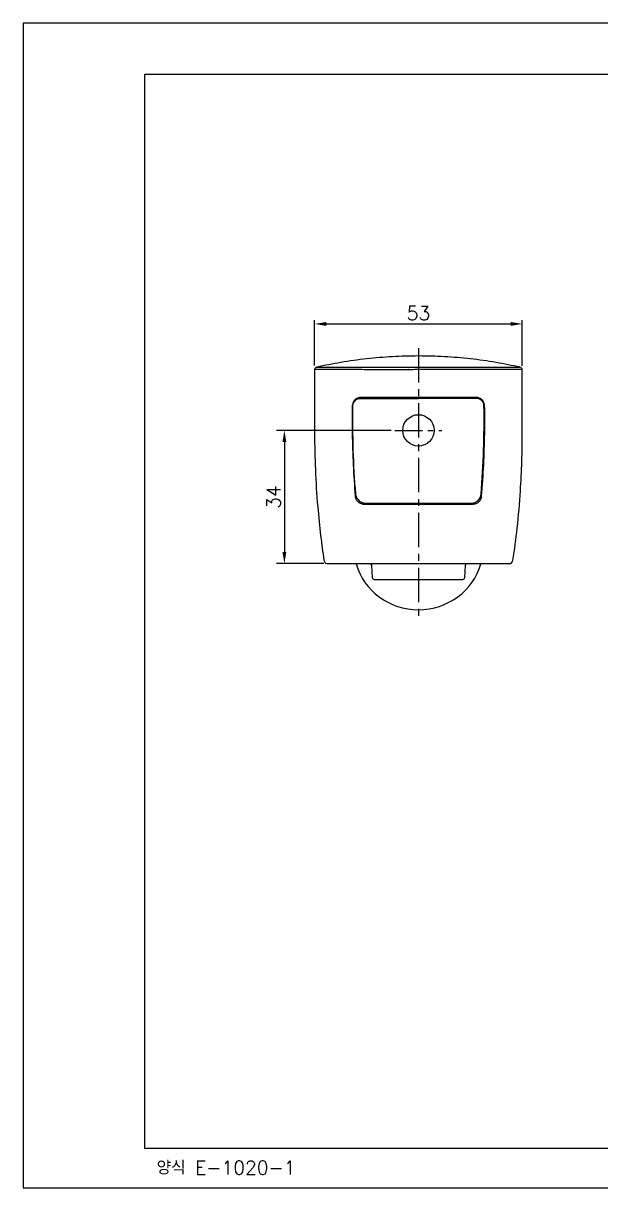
# Model space of a CAD drawing. Extents: x 41752 to 42172, y 12942 to 13239.
# Drawn here: x 41752 to 41899.3, y 12942.3 to 13239.3 of the extents above; entities that cross this region are included whole.
import ezdxf

# ---------------------------------------------------------------- set-up
doc = ezdxf.new("R2010")
doc.units = 0
doc.header["$LTSCALE"] = 7
doc.header["$MEASUREMENT"] = 0
doc.linetypes.add('CENTER', pattern=[2, 1.25, -0.25, 0.25, -0.25])
doc.layers.get('0').update_dxf_attribs({"color": 2, "linetype": 'CONTINUOUS'})
for name, color, linetype in [('1', 1, 'CENTER'), ('53', 7, 'CONTINUOUS'), ('D', 2, 'CONTINUOUS'), ('DIM', 2, 'CONTINUOUS'), ('DWG', 7, 'CONTINUOUS'), ('TXT', 4, 'CONTINUOUS')]:
    doc.layers.add(name, color=color, linetype=linetype)
doc.styles.add('GHS', font='romans', dxfattribs={"bigfont": 'ghs'})

# ---------------------------------------------------------------- blocks, each defined once
blk = doc.blocks.new('BORDER')
for p, q in [((1, 1), (0, 1)), ((0, 1), (0, 0)), ((0, 0), (1, 0))]:
    blk.add_line(p, q)

msp = doc.modelspace()

# ---------------------------------------------------------------- linework, layer by layer
at = {"layer": '1'}
msp.add_line((41852.79, 13156.43), (41852.79, 13087.72), dxfattribs=at)
at = {"layer": '1', "ltscale": 0.8}
msp.add_line((41846.79, 13135.46), (41858.79, 13135.46), dxfattribs=at)
at = {"layer": '1', "color": 7, "linetype": 'Continuous'}
msp.add_circle((41852.79, 13135.46), 4, dxfattribs=at)
at = {"layer": '53', "color": 7, "linetype": 'Continuous'}
for p, q in [((41867.48, 13143.86), (41838.11, 13143.86)), ((41835.89, 13135.46), (41836.04, 13135.46)), ((41838.86, 13116.66), (41866.73, 13116.66)), ((41829.67, 13101.46), (41875.91, 13101.46)), ((41840.82, 13100.98), (41840.98, 13097.93)), ((41864.61, 13097.93), (41864.77, 13100.98)), ((41841.48, 13097.46), (41864.11, 13097.46))]:
    msp.add_line(p, q, dxfattribs=at)
for centre, radius, start, end in [((41829.67, 13102.46), 1, 188.5967, 270), ((41875.91, 13102.46), 1, 270, 351.3951), ((41841.48, 13097.96), 0.5, 183, 270), ((41864.11, 13097.96), 0.5, 270, 357)]:
    msp.add_arc(centre, radius, start, end, dxfattribs=at)
at = {"layer": '53', "color": 7, "linetype": 'Continuous', "extrusion": (0, 0, -1)}
for centre, start, end in [((-41840.32, 13100.96), 90, 177), ((-41865.27, 13100.96), 3, 90)]:
    msp.add_arc(centre, 0.5, start, end, dxfattribs=at)
at = {"layer": '53', "color": 7, "linetype": 'Continuous'}
msp.add_ellipse((41852.79, 13105.65), major_axis=(-16.5, 0), ratio=0.965926, start_param=0.266348, end_param=2.875245, dxfattribs=at)
for points, knots in [([(41878.78, 13151.55), (41876.73, 13152.01), (41872.5, 13152.84), (41866.03, 13153.75), (41859.43, 13154.3), (41852.8, 13154.49), (41846.17, 13154.3), (41839.56, 13153.75), (41833.12, 13152.85), (41828.9, 13152.02), (41826.87, 13151.56)], [0, 0, 0, 0, 0.1206, 0.247262, 0.373885, 0.50049, 0.627092, 0.753716, 0.880382, 1, 1, 1, 1]), ([(41826.75, 13151.52), (41826.68, 13151.53), (41826.58, 13151.46), (41826.36, 13151.24), (41826.32, 13151.08), (41826.3, 13151)], [0, 0, 0, 0, 0.545738, 0.806954, 1, 1, 1, 1]), ([(41826.86, 13151.56), (41826.88, 13151.56), (41827.05, 13151.58), (41827.77, 13151.56), (41829.87, 13151.57), (41833.13, 13151.56), (41836.75, 13151.56), (41840, 13151.56), (41842.47, 13151.56), (41844.33, 13151.56), (41845.76, 13151.56), (41846.85, 13151.56), (41847.69, 13151.57), (41848.33, 13151.56), (41848.82, 13151.56), (41849.19, 13151.56), (41849.46, 13151.56), (41849.66, 13151.57), (41849.82, 13151.56), (41849.94, 13151.55), (41850.09, 13151.54), (41850.28, 13151.53), (41850.52, 13151.54), (41850.85, 13151.55), (41851.29, 13151.59), (41851.83, 13151.61), (41852.31, 13151.62), (41852.63, 13151.59), (41852.74, 13151.58), (41852.79, 13151.57)], [0, 0, 0, 0, 0.019219, 0.14217, 0.28702, 0.43456, 0.569856, 0.663976, 0.731042, 0.780397, 0.817471, 0.845605, 0.86712, 0.883547, 0.896179, 0.905493, 0.912196, 0.917019, 0.920591, 0.924631, 0.928837, 0.933147, 0.939216, 0.947499, 0.958874, 0.974246, 0.989511, 0.994758, 1, 1, 1, 1]), ([(41852.79, 13151.57), (41852.94, 13151.59), (41853.22, 13151.62), (41853.98, 13151.61), (41854.74, 13151.54), (41855.6, 13151.53), (41856.27, 13151.58), (41857.07, 13151.56), (41857.95, 13151.57), (41858.89, 13151.56), (41860.36, 13151.56), (41862.54, 13151.56), (41865.69, 13151.56), (41869.56, 13151.56), (41873.07, 13151.56), (41875.82, 13151.57), (41877.73, 13151.56), (41878.53, 13151.58), (41878.73, 13151.56), (41878.75, 13151.56)], [0, 0, 0, 0, 0.012219, 0.024516, 0.056592, 0.072918, 0.089321, 0.111308, 0.133266, 0.159018, 0.184771, 0.24944, 0.334907, 0.449373, 0.603644, 0.715839, 0.827991, 0.971244, 1, 1, 1, 1]), ([(41879.3, 13150.92), (41879.29, 13151.02), (41879.25, 13151.2), (41879.05, 13151.43), (41878.95, 13151.5), (41878.88, 13151.48)], [0, 0, 0, 0, 0.233926, 0.473097, 1, 1, 1, 1]), ([(41826.3, 13150.99), (41826.3, 13151), (41826.34, 13151.06), (41826.93, 13151.06), (41828.99, 13151.05), (41832.22, 13151.05), (41836.43, 13151.04), (41840.6, 13151.01), (41844.21, 13151.01), (41846.71, 13151), (41848.94, 13151.01), (41850.86, 13151.02), (41852.15, 13151.03), (41852.79, 13151.03)], [0, 0, 0, 0, 0.017103, 0.156769, 0.29768, 0.438004, 0.578807, 0.718971, 0.789539, 0.860108, 0.906739, 0.953369, 1, 1, 1, 1]), ([(41879.29, 13150.93), (41879.29, 13150.94), (41879.26, 13150.99), (41878.67, 13150.98), (41876.61, 13150.94), (41873.39, 13150.98), (41869.17, 13150.97), (41864.99, 13150.97), (41861.38, 13150.98), (41858.88, 13150.99), (41856.65, 13151), (41854.73, 13151.01), (41853.44, 13151.02), (41852.79, 13151.03)], [0, 0, 0, 0, 0.019622, 0.15879, 0.299081, 0.43912, 0.579634, 0.71953, 0.789962, 0.860395, 0.90693, 0.953465, 1, 1, 1, 1]), ([(41838.11, 13143.86), (41837.86, 13143.86), (41837.61, 13143.81), (41837.37, 13143.73), (41837.15, 13143.65), (41836.93, 13143.53), (41836.74, 13143.38), (41836.55, 13143.23), (41836.38, 13143.04), (41836.24, 13142.82), (41836.15, 13142.67), (41836.06, 13142.49), (41836.01, 13142.3), (41835.95, 13142.11), (41835.91, 13141.9), (41835.91, 13141.69)], [0, 0, 0, 0, 0.24338, 0.24338, 0.24338, 0.472684, 0.472684, 0.472684, 0.694162, 0.694162, 0.694162, 0.848138, 0.848138, 0.848138, 1, 1, 1, 1]), ([(41836.09, 13141.67), (41836.09, 13141.71), (41836.09, 13141.75), (41836.09, 13141.79), (41836.11, 13142.01), (41836.16, 13142.23), (41836.24, 13142.42), (41836.32, 13142.61), (41836.43, 13142.79), (41836.56, 13142.94), (41836.73, 13143.15), (41836.95, 13143.31), (41837.19, 13143.43), (41837.4, 13143.53), (41837.64, 13143.6), (41837.88, 13143.61), (41837.92, 13143.62), (41837.96, 13143.62), (41838.01, 13143.62)], [0, 0, 0, 0, 0.037627, 0.037627, 0.037627, 0.23858, 0.23858, 0.23858, 0.434128, 0.434128, 0.434128, 0.70455, 0.70455, 0.70455, 0.95377, 0.95377, 0.95377, 1, 1, 1, 1]), ([(41838.01, 13143.62), (41838.71, 13143.62), (41840.12, 13143.62), (41842.41, 13143.62), (41844.84, 13143.62), (41847.4, 13143.62), (41850.07, 13143.62), (41851.88, 13143.62), (41852.79, 13143.62)], [0, 0, 0, 0, 0.158381, 0.31997, 0.485976, 0.654112, 0.824863, 1, 1, 1, 1]), ([(41869.68, 13141.69), (41869.68, 13141.8), (41869.67, 13141.9), (41869.65, 13142), (41869.62, 13142.2), (41869.56, 13142.4), (41869.48, 13142.57), (41869.39, 13142.78), (41869.26, 13142.97), (41869.12, 13143.12), (41868.9, 13143.37), (41868.64, 13143.55), (41868.37, 13143.67), (41868.09, 13143.79), (41867.79, 13143.86), (41867.48, 13143.86)], [0, 0, 0, 0, 0.075557, 0.075557, 0.075557, 0.225683, 0.225683, 0.225683, 0.413603, 0.413603, 0.413603, 0.703817, 0.703817, 0.703817, 1, 1, 1, 1]), ([(41869.5, 13141.67), (41869.5, 13141.71), (41869.5, 13141.75), (41869.5, 13141.79), (41869.48, 13142.01), (41869.43, 13142.23), (41869.35, 13142.42), (41869.27, 13142.61), (41869.16, 13142.79), (41869.03, 13142.94), (41868.86, 13143.15), (41868.64, 13143.31), (41868.4, 13143.43), (41868.19, 13143.53), (41867.95, 13143.6), (41867.71, 13143.61), (41867.67, 13143.62), (41867.62, 13143.62), (41867.58, 13143.62)], [0, 0, 0, 0, 0.037627, 0.037627, 0.037627, 0.23858, 0.23858, 0.23858, 0.434128, 0.434128, 0.434128, 0.70455, 0.70455, 0.70455, 0.95377, 0.95377, 0.95377, 1, 1, 1, 1]), ([(41836.8, 13119.2), (41836.5, 13122.93), (41836.29, 13126.68), (41836.05, 13134.17), (41836.02, 13137.92), (41836.09, 13141.67)], [0, 0, 0, 0, 0.5, 0.5, 1, 1, 1, 1]), ([(41868.79, 13119.2), (41869.09, 13122.93), (41869.3, 13126.68), (41869.54, 13134.17), (41869.57, 13137.92), (41869.5, 13141.67)], [0, 0, 0, 0, 0.5, 0.5, 1, 1, 1, 1]), ([(41826.3, 13134.64), (41826.3, 13131.58), (41826.42, 13125.35), (41826.98, 13116.64), (41827.75, 13108.92), (41828.37, 13104.38), (41828.68, 13102.31)], [0, 0, 0, 0, 0.2829581, 0.5761965, 0.8065115, 0.9999947, 0.9999947, 0.9999947, 0.9999947]), ([(41876.9, 13102.31), (41877.32, 13105.05), (41878.09, 13110.94), (41878.82, 13119.35), (41879.22, 13127.39), (41879.29, 13132.26), (41879.29, 13134.64)], [0.0000639, 0.0000639, 0.0000639, 0.0000639, 0.2563425, 0.5494867, 0.7798911, 1, 1, 1, 1]), ([(41836.67, 13118.68), (41836.67, 13118.65), (41836.67, 13118.62), (41836.68, 13118.59), (41836.7, 13118.41), (41836.75, 13118.23), (41836.81, 13118.07), (41836.83, 13118.03), (41836.84, 13117.98), (41836.86, 13117.94), (41836.96, 13117.74), (41837.08, 13117.56), (41837.21, 13117.4), (41837.43, 13117.16), (41837.68, 13116.98), (41837.95, 13116.85), (41838.24, 13116.72), (41838.55, 13116.66), (41838.86, 13116.66)], [0, 0, 0, 0, 0.022122, 0.022122, 0.022122, 0.164197, 0.164197, 0.164197, 0.202475, 0.202475, 0.202475, 0.386185, 0.386185, 0.386185, 0.682896, 0.682896, 0.682896, 1, 1, 1, 1]), ([(41837.14, 13118.17), (41837.13, 13118.19), (41837.11, 13118.22), (41837.1, 13118.24), (41836.99, 13118.44), (41836.9, 13118.66), (41836.85, 13118.89), (41836.83, 13118.99), (41836.81, 13119.09), (41836.8, 13119.2)], [0, 0, 0, 0, 0.074366, 0.074366, 0.074366, 0.715096, 0.715096, 0.715096, 1, 1, 1, 1]), ([(41866.5, 13116.92), (41866.63, 13116.92), (41866.91, 13116.94), (41867.35, 13117.09), (41867.81, 13117.37), (41868.22, 13117.77), (41868.51, 13118.24), (41868.68, 13118.59), (41868.71, 13118.79), (41868.72, 13118.81)], [0, 0, 0, 0, 0.120462, 0.284435, 0.461666, 0.648116, 0.820007, 0.981402, 1, 1, 1, 1]), ([(41866.73, 13116.66), (41866.94, 13116.66), (41867.16, 13116.69), (41867.36, 13116.75), (41867.58, 13116.82), (41867.79, 13116.92), (41867.99, 13117.06), (41868.18, 13117.19), (41868.36, 13117.36), (41868.51, 13117.57), (41868.62, 13117.72), (41868.72, 13117.89), (41868.79, 13118.08), (41868.86, 13118.27), (41868.9, 13118.47), (41868.92, 13118.68)], [0, 0, 0, 0, 0.216977, 0.216977, 0.216977, 0.44934, 0.44934, 0.44934, 0.674411, 0.674411, 0.674411, 0.83813, 0.83813, 0.83813, 1, 1, 1, 1]), ([(41868.72, 13118.8), (41868.72, 13118.83), (41868.73, 13118.86), (41868.74, 13118.89), (41868.76, 13118.99), (41868.78, 13119.09), (41868.79, 13119.2)], [0, 0, 0, 0, 0.228469, 0.228469, 0.228469, 1, 1, 1, 1]), ([(41837.12, 13118.2), (41837.15, 13118.14), (41837.27, 13117.91), (41837.56, 13117.57), (41838, 13117.22), (41838.48, 13117), (41838.85, 13116.9), (41839.05, 13116.92), (41839.08, 13116.92)], [0, 0, 0, 0, 0.077577, 0.297229, 0.532894, 0.750912, 0.956207, 1, 1, 1, 1]), ([(41839.1, 13116.89), (41839.44, 13116.89), (41840.33, 13116.89), (41841.84, 13116.9), (41843.59, 13116.9), (41845.39, 13116.9), (41846.99, 13116.9), (41848, 13116.89), (41848.39, 13116.89)], [0, 0, 0, 0, 0.123132, 0.315398, 0.505766, 0.693501, 0.883749, 1, 1, 1, 1]), ([(41848.39, 13116.89), (41848.63, 13116.89), (41849.51, 13116.89), (41850.98, 13116.89), (41852.21, 13116.89), (41852.79, 13116.89)], [0, 0, 0, 0, 0.169478, 0.603575, 1, 1, 1, 1]), ([(41852.79, 13116.89), (41852.88, 13116.89), (41853.6, 13116.89), (41854.58, 13116.89), (41855.47, 13116.89), (41855.73, 13116.89)], [0, 0, 0, 0, 0.086906, 0.73443, 1, 1, 1, 1]), ([(41855.73, 13116.89), (41856.1, 13116.89), (41857.11, 13116.89), (41858.73, 13116.9), (41860.58, 13116.9), (41862.38, 13116.9), (41864.11, 13116.9), (41865.48, 13116.89), (41866.25, 13116.89), (41866.49, 13116.89)], [0, 0, 0, 0, 0.097893, 0.263828, 0.429871, 0.595695, 0.760795, 0.923601, 1, 1, 1, 1])]:
    msp.add_open_spline(points, degree=3, knots=knots, dxfattribs=at)
for points, degree in [([(41826.29, 13150.99), (41826.29, 13142.81), (41826.29, 13134.64)], 2), ([(41879.29, 13134.64), (41879.29, 13142.78), (41879.29, 13150.93)], 2), ([(41867.58, 13143.62), (41863.23, 13143.62), (41858.01, 13143.62), (41852.79, 13143.62)], 3), ([(41835.91, 13141.69), (41835.87, 13139.35), (41835.87, 13137), (41835.9, 13134.65)], 3), ([(41869.69, 13134.65), (41869.72, 13137), (41869.72, 13139.35), (41869.68, 13141.69)], 3), ([(41835.9, 13134.65), (41835.97, 13129.31), (41836.23, 13123.99), (41836.67, 13118.68)], 3), ([(41868.92, 13118.68), (41869.36, 13123.99), (41869.62, 13129.31), (41869.69, 13134.65)], 3)]:
    msp.add_open_spline(points, degree=degree, dxfattribs=at)
at = {"layer": 'D'}
for p, q in [((41845.79, 13135.46), (41816.59, 13135.46)), ((41818.59, 13132.46), (41818.59, 13104.46)), ((41828.67, 13101.46), (41816.59, 13101.46))]:
    msp.add_line(p, q, dxfattribs=at)
for points in [[(41818.09, 13132.46), (41819.09, 13132.46), (41818.59, 13135.46)], [(41818.09, 13104.46), (41819.09, 13104.46), (41818.59, 13101.46)]]:
    msp.add_solid(points, dxfattribs=at)
at = {"layer": 'DIM'}
for p, q in [((41826.29, 13151.99), (41826.29, 13163.6)), ((41879.29, 13151.93), (41879.29, 13163.6)), ((41829.29, 13162.6), (41876.29, 13162.6))]:
    msp.add_line(p, q, dxfattribs=at)
for points in [[(41829.29, 13163.1), (41829.29, 13162.1), (41826.29, 13162.6)], [(41876.29, 13163.1), (41876.29, 13162.1), (41879.29, 13162.6)]]:
    msp.add_solid(points, dxfattribs=at)
at = {"layer": 'TXT'}
for p, q in [((41782.97, 12952.29), (41782.97, 13226.29)), ((41782.97, 13226.29), (42160.97, 13226.29)), ((42160.97, 12952.29), (41782.97, 12952.29))]:
    msp.add_line(p, q, dxfattribs=at)

# ---------------------------------------------------------------- block references
at = {"xscale": 420, "yscale": 297, "zscale": 420}
msp.add_blockref('BORDER', (41751.97, 12942.29), dxfattribs=at)

# ---------------------------------------------------------------- texts
at = {"layer": 'D', "insert": (41815.84, 13118.46), "char_height": 3.5, "attachment_point": 5, "rotation": 90, "style": 'GHS'}
msp.add_mtext('\\A1;34', dxfattribs=at)
at = {"layer": 'DIM', "insert": (41852.79, 13165.35), "char_height": 3.5, "attachment_point": 5, "style": 'GHS'}
msp.add_mtext('\\A1;53', dxfattribs=at)
at = {"layer": 'DWG', "style": 'GHS'}
msp.add_text('양식 E-1020-1', height=3.5, dxfattribs=at).set_placement((41785.99, 12945.66))

doc.saveas('drawing.dxf')
